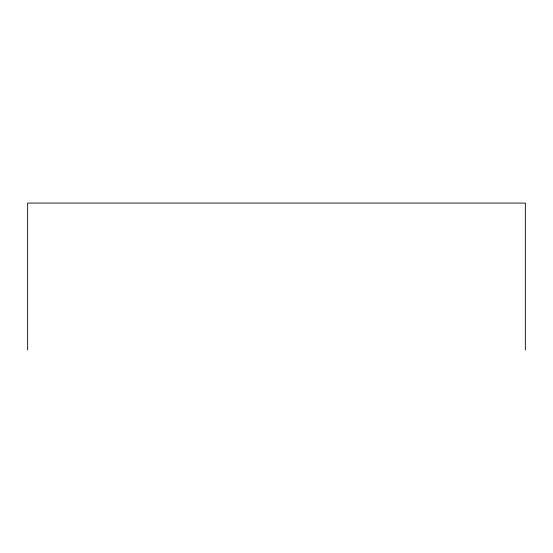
<?xml version="1.0" encoding="UTF-8"?>
<svg xmlns="http://www.w3.org/2000/svg" width="553" height="553" viewBox="0 0 553 553"><rect width="100%" height="100%" fill="white"/><g stroke="black" fill="none" stroke-linecap="round" stroke-linejoin="round"><path stroke-width="0.83" d="M525.35 349.918L525.35 203.082L27.65 203.082L27.65 349.918"/></g></svg>
